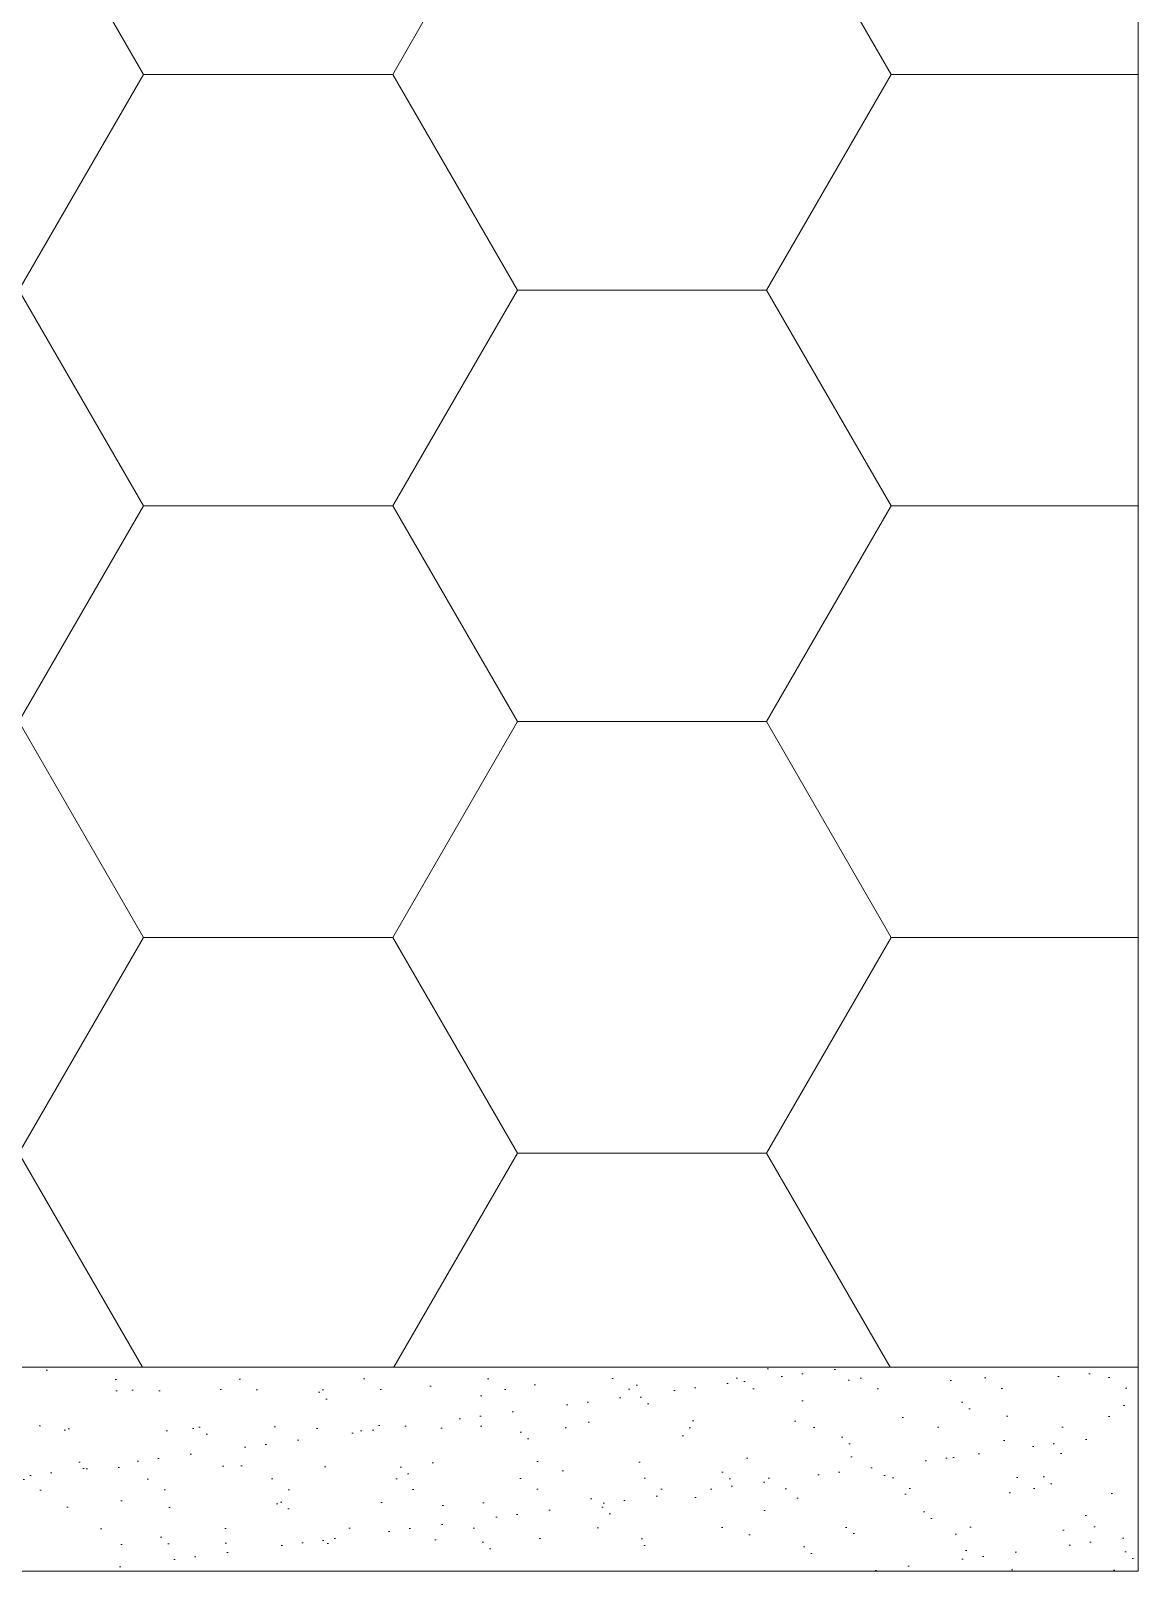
# Model space of a CAD drawing. Header units: millimetres. Extents: x -20000 to 230000, y -17405 to 24510.
# Drawn here: x 65429.5 to 65500, y -5952.1 to -5853.9 of the extents above; entities that cross this region are included whole.
import ezdxf

# ---------------------------------------------------------------- set-up
doc = ezdxf.new("R2010")
doc.units = ezdxf.units.MM
doc.layers.get('0').update_dxf_attribs({"lineweight": 13})
doc.layers.add('0 - Invisible', color=43, linetype='Continuous', lineweight=0, plot=False)
doc.layers.add('1 - Isolant', color=132, linetype='Continuous', lineweight=13)
doc.layers.add('1 - Platre', color=252, linetype='Continuous', lineweight=13)

# ---------------------------------------------------------------- blocks, each defined once
blk = doc.blocks.new('*U836')
at = {"layer": '1 - Isolant'}
h = blk.add_hatch(dxfattribs=at)
h.set_pattern_fill('HONEY', color=256, scale=5)
h.set_pattern_definition([(0, (47.49993897719287, -1.4210854715202e-14), (23.8125, 13.748153225), [15.875, -31.75]), (120, (47.49993897719287, -1.4210854715202e-14), (-23.81249994797095, 13.74815331511695), [15.87499999999996, -31.74999999999991]), (59.99999999999999, (47.49993897719287, -1.4210854715202e-14), (5.202904551637744e-08, 27.49630654011694), [-31.75, 15.875])])
h.paths.add_polyline_path([(150.0000385328185, -87.00000000000001), (150.0000385328185, 0), (7.499900444374376, 0), (7.499900444374376, -87.00000000000001)])
at = {"layer": '1 - Platre'}
h = blk.add_hatch(dxfattribs=at)
h.set_pattern_fill('AR-SAND', color=256, scale=0.1)
h.set_pattern_definition([(37.50000000000001, (47.49993897719287, -1.4210854715202e-14), (-0.1600031295984046, 4.894132373293424), [0, -3.860800000000001, 0, -4.318000000000001, 0, -4.1275]), (7.499999999999999, (47.49993897719287, -1.4210854715202e-14), (4.495232831380027, 7.168251005683543), [0, -2.0828, 0, -3.4798, 0, -1.3335]), (327.5, (44.37573897719287, -1.4210854715202e-14), (7.90992370241458, 0.01437184678545691), [0, -1.27, 0, -4.572, 0, -5.969]), (317.5, (44.37573897719287, -1.4210854715202e-14), (7.635564524722972, 2.229293232572162), [0, -0.635, 0, -2.9972, 0, -3.429])])
h.paths.add_polyline_path([(150.0000385328185, -100), (150.0000385328185, -87.00000000000001), (7.499900444374376, -87.00000000000001), (7.499900444374376, -100)])
at = {"layer": '0 - Invisible'}
for points in [[(150.0000385328185, -87.00000000000001), (150.0000385328185, 0)], [(150.0000385328185, -100), (150.0000385328185, -87.00000000000001)]]:
    blk.add_lwpolyline(points, dxfattribs=at)
at = {"layer": '1 - Isolant'}
blk.add_lwpolyline([(150.0000385328185, 0), (7.499900444374376, 0), (7.499900444374376, -87.00000000000001), (150.0000385328185, -87.00000000000001)], dxfattribs=at)
at = {"layer": '1 - Platre'}
blk.add_lwpolyline([(150.0000385328185, -87.00000000000001), (7.499900444374376, -87.00000000000001), (7.499900444374376, -100), (150.0000385328185, -100)], dxfattribs=at)

msp = doc.modelspace()

# ---------------------------------------------------------------- block references
msp.add_blockref('*U836', (65350, -5852.071593255383))

doc.saveas('drawing.dxf')
